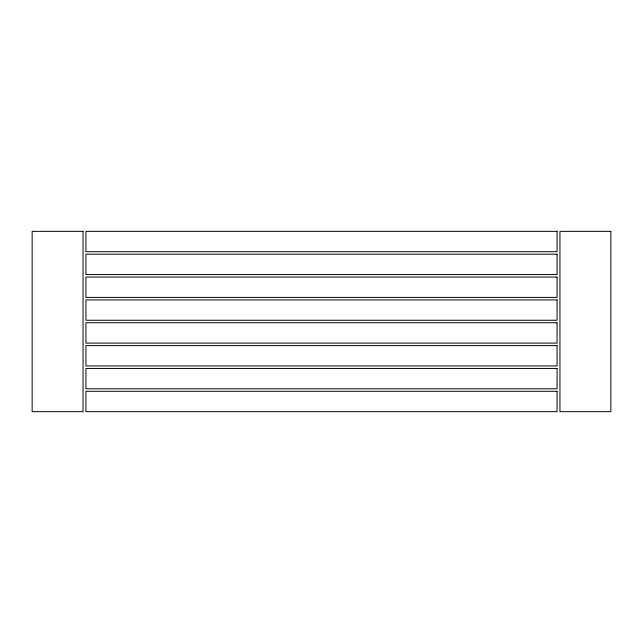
<?xml version="1.0" encoding="UTF-8"?>
<svg xmlns="http://www.w3.org/2000/svg" width="643" height="643" viewBox="0 0 643 643"><rect width="100%" height="100%" fill="white"/><g stroke="black" fill="none" stroke-linecap="round" stroke-linejoin="round"><path stroke-width="0.96" d="M83.043 231.351L32.15 231.351L32.15 411.649L83.043 411.649L83.043 231.351M557.055 231.351L85.945 231.351L85.945 251.71L557.055 251.71L557.055 231.351M610.85 231.351L559.957 231.351L559.957 411.649L610.85 411.649L610.85 231.351M557.055 254.202L85.945 254.202L85.945 274.553L557.055 274.553L557.055 254.202M557.055 277.045L85.945 277.045L85.945 297.404L557.055 297.404L557.055 277.045M557.055 299.895L85.945 299.895L85.945 320.254L557.055 320.254L557.055 299.895M557.055 322.746L85.945 322.746L85.945 343.105L557.055 343.105L557.055 322.746M557.055 345.596L85.945 345.596L85.945 365.955L557.055 365.955L557.055 345.596M557.055 368.447L85.945 368.447L85.945 388.798L557.055 388.798L557.055 368.447M557.055 391.29L85.945 391.29L85.945 411.649L557.055 411.649L557.055 391.29"/></g></svg>
